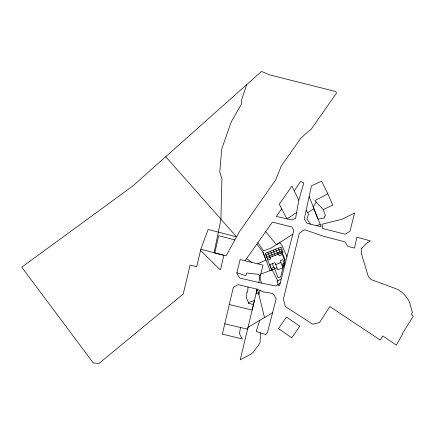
<?xml version="1.0" encoding="UTF-8"?>
<svg xmlns="http://www.w3.org/2000/svg" width="435" height="435" viewBox="0 0 435 435"><rect width="100%" height="100%" fill="white"/><g stroke="black" fill="none" stroke-linecap="round" stroke-linejoin="round"><path stroke-width="0.65" d="M260.657 332.775L259.934 343.139L253.235 352.247L251.566 353.758L240.223 359.821L248.042 327.327L272.582 312.765L276.122 298.959L273.571 294.055L269.167 292.728L263.567 291.988L257.123 289.166L238.157 284.659L233.35 287.323L222.339 334.118L242.382 338.974L239.37 333.531L240.566 327.517M248.042 287.008L247.613 292.168L246.835 292.103L246.569 298.312L248.82 303.429L253.48 304.522M298.823 200.192L294.245 190.916L300.563 181.493L303.82 182.934L298.823 200.192L295.604 218.294L292.135 219.941L276.35 216.429L281.657 208.795M234.846 239.892L226.097 255.872L214.846 252.909L218.674 235.694L234.846 239.892L239.081 232.154L275.736 179.856L281.244 166.105L301.102 137.835L311.416 128.929L336.483 93.144L335.902 91.546L270.037 74.994L261.489 71.427L132.936 185.881L21.75 267.193L93.226 362.899L98.805 363.573L183.217 294.027L190.111 265.116L196.674 266.682L200.839 249.233L208.109 229.473L236.526 236.836L165.708 156.709M259.804 320.252L256.188 331.486L265.894 334.597L267.492 332.296L272.582 312.765M257.123 289.166L256.025 293.81L258.444 292.69L257.123 289.166L247.597 329.181L224.732 323.765M258.727 282.511L262.99 265.132L240.109 259.548L236.798 273.207L239.669 277.998L258.727 282.511L276.067 286.018L280.254 282.935L286.959 256.775L282.19 245.731L279.803 242.627L270.836 248.157L263.599 250.837L257.863 242.692L272.37 222.149L292.043 227.021L293.772 230.621L287.029 256.509L286.567 255.867M280.254 282.935L279.661 285.229L278.574 285.887L277.106 281.548L281.363 278.634M246.721 84.58L241.365 100.599L241.316 104.422L231.224 121.86L221.741 148.977L219.795 172.075L221.904 178.823L220.893 219.577L214.096 252.713L214.846 252.909M258.841 294.332L260.141 290.444M316.229 202.063L313.129 207.131L317.969 219.175L324.553 217.984L324.2 216.701L325.494 215.749L323.243 209.572L314.886 200.622L327.854 193.831L321.628 181.221L311.46 185.805L304.288 218.974L306.958 223.28L321.144 226.766L309.122 196.522M245.019 260.772L257.863 242.692M292.842 234.171L276.426 244.715L265.557 231.485M296.463 212.688L286.931 218.887L279.259 204.205L291.896 186.164L294.245 190.916M310.519 224.155L306.92 218.99L308.622 214.292L307.637 212.671L313.771 208.805M323.243 209.572L332.791 205.195L327.854 193.831M257.699 263.844L265.97 260.081L262.87 252.006L256.867 244.127M267.797 260.125L270.842 258.955L269.591 255.698M282.337 254.535L279.237 255.726L278.019 252.566M275.708 264.583L280.956 262.566M284.077 263.496L282.467 264.121L283.337 266.389M277.008 267.949L271.761 269.966L269.743 264.725L274.991 262.707L277.726 269.83L282.973 267.813L280.232 260.69L282.859 259.679L284.876 264.926L282.25 265.932M277.873 281.053L272.218 269.803L270.032 270.635L262.87 252.006M260.788 274.115L272.218 269.803M266.53 256.835L281.135 251.408L284.762 260.831M316.25 225.558L320.149 224.563M259.298 275.594L260.5 275.29M229.229 304.516L252.159 310.035L254.464 300.416L248.439 302.564L248.82 303.429M200.839 249.233L223.835 255.274L220.588 269.444L220.105 269.743L200.54 250.478M236.896 272.783L245.802 275.676L246.667 272.995L258.983 274.414L261.37 282.984M246.553 258.602L251.985 262.463M306.169 210.263L307.637 212.671M278.416 248.14L280.434 253.387M275.795 249.146L277.813 254.393M273.175 250.158L275.192 255.405M270.548 251.164L272.566 256.411M267.927 252.175L269.945 257.422M272.364 263.713L274.382 268.96M258.444 292.69L264.469 317.441M361.735 248.396L361.164 252.904L368.358 276.644L371.033 279.553L397.889 289.454A30.738 30.738 0 0 1 409.52 302.124L412.375 312.596L411.488 313.597L411.793 313.923L411.499 314.195L413.25 316.278L402.217 333.841L402.516 334.036L396.394 345.151L382.789 335.967L380.32 340.094L329.839 306.561L319.497 322.569L312.705 324.189L285.403 306.61L283.381 299.236L299.275 233.399L302.646 230.778L304.804 229.767L323.107 236.14L344.89 241.898L347.869 246.406L354.52 248.07L356.907 237.167L370.424 240.876L367.01 242.953L361.735 248.396M354.596 212.987L349.974 231.322L345.145 234.204L322.585 228.489L322.052 224.253L342.225 219.191L354.596 212.987M285.023 259.815L280.662 276.839L278.128 277.813L274.077 267.28L271.005 268.46L265.785 254.883L280.89 249.076L285.023 259.815M299.748 326.217L291.776 337.821L278.46 328.572L286.453 317.039L299.748 326.217M281.043 247.129L265.306 253.181L267.324 258.428L283.06 252.376L281.043 247.129"/></g></svg>
